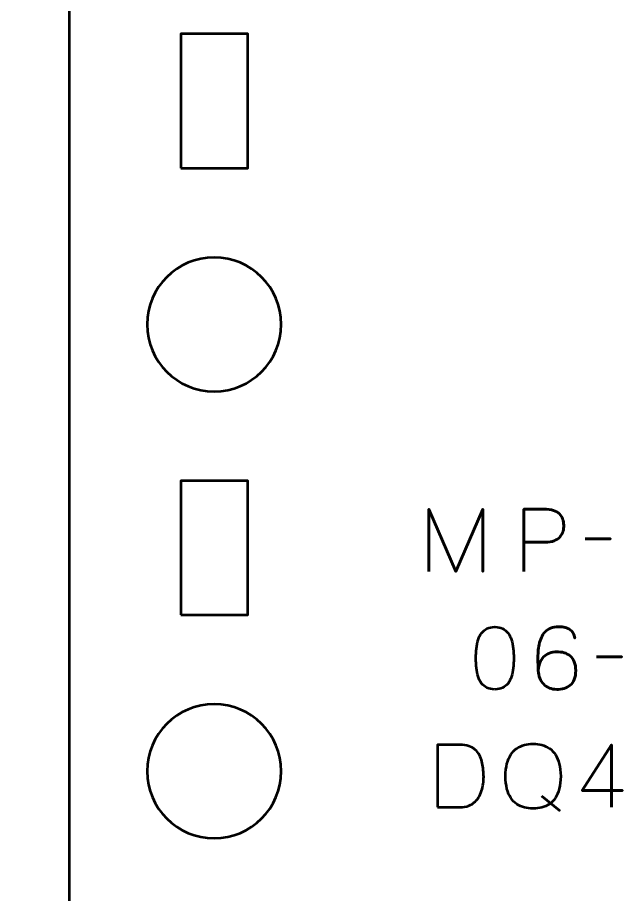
# Model space of a CAD drawing. Header units: centimetres. Extents: x -21 to 0, y -29.7 to 0.
# Drawn here: x -13.381 to -10.654, y -22.202 to -18.276 of the extents above; entities that cross this region are included whole.
import ezdxf

# ---------------------------------------------------------------- set-up
doc = ezdxf.new("R2010")
doc.units = ezdxf.units.CM
doc.header["$MEASUREMENT"] = 0
doc.layers.add('Layer 1', color=7, linetype='Continuous')

msp = doc.modelspace()

# ---------------------------------------------------------------- linework, layer by layer
at = {"layer": 'Layer 1', "color": 22, "lineweight": 53}
msp.add_open_spline([(-21, -29.19991), (-21, -29.19991), (-21, -0.49996), (-21, -0.49996), (-21, -0.49996), (-21, -0.22299), (-20.77691, 0), (-20.49991, 0), (-20.49991, 0), (-20.49991, 0), (-0.5001, 0), (-0.5001, 0), (-0.5001, 0), (-0.22296, 0), (0, -0.22299), (0, -0.49996), (0, -0.49996), (0, -0.49996), (0, -29.19991), (0, -29.19991), (0, -29.19991), (0, -29.47691), (-0.22296, -29.7), (-0.5001, -29.7), (-0.5001, -29.7), (-0.5001, -29.7), (-20.49991, -29.7), (-20.49991, -29.7), (-20.49991, -29.7), (-20.77691, -29.7), (-21, -29.47691), (-21, -29.19991)], degree=3, knots=[0, 0, 0, 0, 0.125, 0.125, 0.125, 0.125, 0.25, 0.25, 0.25, 0.25, 0.375, 0.375, 0.375, 0.375, 0.5, 0.5, 0.5, 0.5, 0.625, 0.625, 0.625, 0.625, 0.75, 0.75, 0.75, 0.75, 0.875, 0.875, 0.875, 0.875, 1, 1, 1, 1], dxfattribs=at)
at = {"layer": 'Layer 1', "color": 114, "lineweight": 53}
msp.add_open_spline([(-13.15006, -25.79993), (-13.15006, -25.79993), (-13.15006, -15.49995), (-13.15006, -15.49995), (-13.15006, -15.49995), (-13.15006, -15.22295), (-12.92697, -14.99999), (-12.64997, -14.99999), (-12.64997, -14.99999), (-12.64997, -14.99999), (-8.3501, -14.99999), (-8.3501, -14.99999), (-8.3501, -14.99999), (-8.07296, -14.99999), (-7.85, -15.22295), (-7.85, -15.49995), (-7.85, -15.49995), (-7.85, -15.49995), (-7.85, -25.79993), (-7.85, -25.79993), (-7.85, -25.79993), (-7.85, -26.07693), (-8.07296, -26.30003), (-8.3501, -26.30003), (-8.3501, -26.30003), (-8.3501, -26.30003), (-12.64997, -26.30003), (-12.64997, -26.30003), (-12.64997, -26.30003), (-12.92697, -26.30003), (-13.15006, -26.07693), (-13.15006, -25.79993)], degree=3, knots=[0, 0, 0, 0, 0.125, 0.125, 0.125, 0.125, 0.25, 0.25, 0.25, 0.25, 0.375, 0.375, 0.375, 0.375, 0.5, 0.5, 0.5, 0.5, 0.625, 0.625, 0.625, 0.625, 0.75, 0.75, 0.75, 0.75, 0.875, 0.875, 0.875, 0.875, 1, 1, 1, 1], dxfattribs=at)
at = {"layer": 'Layer 1', "lineweight": 53}
for points in [[(-12.64997, -18.94997), (-12.64997, -18.94997), (-12.64997, -18.34997), (-12.64997, -18.34997), (-12.64997, -18.34997), (-12.64997, -18.34997), (-12.34996, -18.34997), (-12.34996, -18.34997), (-12.34996, -18.34997), (-12.34996, -18.34997), (-12.34996, -18.94997), (-12.34996, -18.94997), (-12.34996, -18.94997), (-12.34996, -18.94997), (-12.64997, -18.94997), (-12.64997, -18.94997)], [(-12.50003, -19.35002), (-12.33426, -19.35002), (-12.20003, -19.48426), (-12.20003, -19.65003), (-12.20003, -19.65003), (-12.20003, -19.81569), (-12.33426, -19.95003), (-12.50003, -19.95003), (-12.50003, -19.95003), (-12.6657, -19.95003), (-12.80004, -19.81569), (-12.80004, -19.65003), (-12.80004, -19.65003), (-12.80004, -19.48426), (-12.6657, -19.35002), (-12.50003, -19.35002)], [(-12.64997, -20.94994), (-12.64997, -20.94994), (-12.64997, -20.34994), (-12.64997, -20.34994), (-12.64997, -20.34994), (-12.64997, -20.34994), (-12.34996, -20.34994), (-12.34996, -20.34994), (-12.34996, -20.34994), (-12.34996, -20.34994), (-12.34996, -20.94994), (-12.34996, -20.94994), (-12.34996, -20.94994), (-12.34996, -20.94994), (-12.64997, -20.94994), (-12.64997, -20.94994)], [(-12.50003, -21.34999), (-12.33426, -21.34999), (-12.20003, -21.48433), (-12.20003, -21.64999), (-12.20003, -21.64999), (-12.20003, -21.81562), (-12.33426, -21.95), (-12.50003, -21.95), (-12.50003, -21.95), (-12.6657, -21.95), (-12.80004, -21.81562), (-12.80004, -21.64999), (-12.80004, -21.64999), (-12.80004, -21.48433), (-12.6657, -21.34999), (-12.50003, -21.34999)]]:
    msp.add_open_spline(points, degree=3, knots=[0, 0, 0, 0, 0.25, 0.25, 0.25, 0.25, 0.5, 0.5, 0.5, 0.5, 0.75, 0.75, 0.75, 0.75, 1, 1, 1, 1], dxfattribs=at)
at = {"layer": 'Layer 1', "color": 30, "lineweight": 53}
for points, knots in [([(-11.53812, -20.75632), (-11.53812, -20.75632), (-11.53812, -20.47653), (-11.53812, -20.47653), (-11.53812, -20.47653), (-11.53812, -20.47653), (-11.41782, -20.75632), (-11.41782, -20.75632), (-11.41782, -20.75632), (-11.41782, -20.75632), (-11.29713, -20.47653), (-11.29713, -20.47653), (-11.29713, -20.47653), (-11.29713, -20.47653), (-11.29713, -20.75632), (-11.29713, -20.75632), (-11.29713, -20.75632), (-11.29713, -20.75632), (-11.29713, -20.47653), (-11.29713, -20.47653), (-11.29713, -20.47653), (-11.29713, -20.47653), (-11.41782, -20.75632), (-11.41782, -20.75632), (-11.41782, -20.75632), (-11.41782, -20.75632), (-11.53812, -20.47653), (-11.53812, -20.47653), (-11.53812, -20.47653), (-11.53812, -20.47653), (-11.53812, -20.75632), (-11.53812, -20.75632)], [0, 0, 0, 0, 0.125, 0.125, 0.125, 0.125, 0.25, 0.25, 0.25, 0.25, 0.375, 0.375, 0.375, 0.375, 0.5, 0.5, 0.5, 0.5, 0.625, 0.625, 0.625, 0.625, 0.75, 0.75, 0.75, 0.75, 0.875, 0.875, 0.875, 0.875, 1, 1, 1, 1]), ([(-11.11397, -20.75632), (-11.11397, -20.75632), (-11.11397, -20.47653), (-11.11397, -20.47653), (-11.11397, -20.47653), (-11.11397, -20.47653), (-11.02472, -20.47653), (-11.02472, -20.47653), (-11.02472, -20.47653), (-11.00686, -20.47659), (-10.99218, -20.4786), (-10.98061, -20.48248), (-10.98061, -20.48248), (-10.96909, -20.48629), (-10.96004, -20.4916), (-10.95351, -20.49832), (-10.95351, -20.49832), (-10.94697, -20.50499), (-10.94232, -20.51262), (-10.93947, -20.52122), (-10.93947, -20.52122), (-10.93669, -20.52982), (-10.93507, -20.53881), (-10.93469, -20.54832), (-10.93469, -20.54832), (-10.93423, -20.55783), (-10.93533, -20.56714), (-10.93792, -20.5762), (-10.93792, -20.5762), (-10.94057, -20.58525), (-10.94503, -20.59346), (-10.95144, -20.60084), (-10.95144, -20.60084), (-10.95777, -20.60821), (-10.96638, -20.6141), (-10.97718, -20.61843), (-10.97718, -20.61843), (-10.98798, -20.62283), (-11.00137, -20.62503), (-11.01734, -20.62516), (-11.01734, -20.62516), (-11.01734, -20.62516), (-11.11397, -20.62516), (-11.11397, -20.62516), (-11.11397, -20.62516), (-11.11397, -20.62516), (-11.01734, -20.62516), (-11.01734, -20.62516), (-11.01734, -20.62516), (-11.00169, -20.62503), (-10.98843, -20.62283), (-10.9777, -20.61843), (-10.9777, -20.61843), (-10.96689, -20.6141), (-10.95829, -20.60821), (-10.95182, -20.60084), (-10.95182, -20.60084), (-10.94542, -20.59346), (-10.94083, -20.58525), (-10.93811, -20.5762), (-10.93811, -20.5762), (-10.9354, -20.56714), (-10.93423, -20.55783), (-10.93469, -20.54832), (-10.93469, -20.54832), (-10.93507, -20.53881), (-10.93669, -20.52982), (-10.9396, -20.52122), (-10.9396, -20.52122), (-10.94245, -20.51262), (-10.94723, -20.50499), (-10.95376, -20.49832), (-10.95376, -20.49832), (-10.96036, -20.4916), (-10.96942, -20.48629), (-10.98093, -20.48248), (-10.98093, -20.48248), (-10.99251, -20.4786), (-11.00706, -20.47659), (-11.02472, -20.47653), (-11.02472, -20.47653), (-11.02472, -20.47653), (-11.11397, -20.47653), (-11.11397, -20.47653), (-11.11397, -20.47653), (-11.11397, -20.47653), (-11.11397, -20.75632), (-11.11397, -20.75632)], [0, 0, 0, 0, 0.0454545, 0.0454545, 0.0454545, 0.0454545, 0.0909091, 0.0909091, 0.0909091, 0.0909091, 0.1363636, 0.1363636, 0.1363636, 0.1363636, 0.1818182, 0.1818182, 0.1818182, 0.1818182, 0.2272727, 0.2272727, 0.2272727, 0.2272727, 0.2727273, 0.2727273, 0.2727273, 0.2727273, 0.3181818, 0.3181818, 0.3181818, 0.3181818, 0.3636364, 0.3636364, 0.3636364, 0.3636364, 0.4090909, 0.4090909, 0.4090909, 0.4090909, 0.4545455, 0.4545455, 0.4545455, 0.4545455, 0.5, 0.5, 0.5, 0.5, 0.5454545, 0.5454545, 0.5454545, 0.5454545, 0.5909091, 0.5909091, 0.5909091, 0.5909091, 0.6363636, 0.6363636, 0.6363636, 0.6363636, 0.6818182, 0.6818182, 0.6818182, 0.6818182, 0.7272727, 0.7272727, 0.7272727, 0.7272727, 0.7727273, 0.7727273, 0.7727273, 0.7727273, 0.8181818, 0.8181818, 0.8181818, 0.8181818, 0.8636364, 0.8636364, 0.8636364, 0.8636364, 0.9090909, 0.9090909, 0.9090909, 0.9090909, 0.9545455, 0.9545455, 0.9545455, 0.9545455, 1, 1, 1, 1]), ([(-10.83845, -20.61002), (-10.83845, -20.61002), (-10.72552, -20.61002), (-10.72552, -20.61002), (-10.72552, -20.61002), (-10.72552, -20.61002), (-10.83845, -20.61002), (-10.83845, -20.61002)], [0, 0, 0, 0, 0.5, 0.5, 0.5, 0.5, 1, 1, 1, 1]), ([(-11.24338, -21.2837), (-11.2298, -21.28364), (-11.21809, -21.28124), (-11.20833, -21.27659), (-11.20833, -21.27659), (-11.19863, -21.27193), (-11.19054, -21.26527), (-11.18407, -21.25679), (-11.18407, -21.25679), (-11.17767, -21.24826), (-11.17263, -21.23817), (-11.16887, -21.22653), (-11.16887, -21.22653), (-11.16519, -21.21488), (-11.16254, -21.20214), (-11.16105, -21.18817), (-11.16105, -21.18817), (-11.1595, -21.1742), (-11.15872, -21.15952), (-11.15879, -21.144), (-11.15879, -21.144), (-11.15872, -21.12854), (-11.1595, -21.11386), (-11.16105, -21.09995), (-11.16105, -21.09995), (-11.16254, -21.08605), (-11.16519, -21.07324), (-11.16887, -21.0616), (-11.16887, -21.0616), (-11.17263, -21.05002), (-11.17767, -21.03993), (-11.18407, -21.03133), (-11.18407, -21.03133), (-11.19054, -21.02279), (-11.19863, -21.01613), (-11.20833, -21.01148), (-11.20833, -21.01148), (-11.21809, -21.00675), (-11.2298, -21.00436), (-11.24338, -21.0043), (-11.24338, -21.0043), (-11.25696, -21.00436), (-11.26867, -21.00675), (-11.27844, -21.01148), (-11.27844, -21.01148), (-11.28814, -21.01613), (-11.29622, -21.02279), (-11.30269, -21.03133), (-11.30269, -21.03133), (-11.30909, -21.03993), (-11.31414, -21.05002), (-11.31789, -21.0616), (-11.31789, -21.0616), (-11.32158, -21.07324), (-11.32423, -21.08605), (-11.32572, -21.09995), (-11.32572, -21.09995), (-11.32727, -21.11386), (-11.32804, -21.12854), (-11.32798, -21.144), (-11.32798, -21.144), (-11.32804, -21.15952), (-11.32727, -21.1742), (-11.32572, -21.18817), (-11.32572, -21.18817), (-11.32423, -21.20214), (-11.32158, -21.21488), (-11.31789, -21.22653), (-11.31789, -21.22653), (-11.31414, -21.23817), (-11.30909, -21.24826), (-11.30269, -21.25679), (-11.30269, -21.25679), (-11.29622, -21.26527), (-11.28814, -21.27193), (-11.27844, -21.27659), (-11.27844, -21.27659), (-11.26867, -21.28124), (-11.25696, -21.28364), (-11.24338, -21.2837)], [0, 0, 0, 0, 0.05, 0.05, 0.05, 0.05, 0.1, 0.1, 0.1, 0.1, 0.15, 0.15, 0.15, 0.15, 0.2, 0.2, 0.2, 0.2, 0.25, 0.25, 0.25, 0.25, 0.3, 0.3, 0.3, 0.3, 0.35, 0.35, 0.35, 0.35, 0.4, 0.4, 0.4, 0.4, 0.45, 0.45, 0.45, 0.45, 0.5, 0.5, 0.5, 0.5, 0.55, 0.55, 0.55, 0.55, 0.6, 0.6, 0.6, 0.6, 0.65, 0.65, 0.65, 0.65, 0.7, 0.7, 0.7, 0.7, 0.75, 0.75, 0.75, 0.75, 0.8, 0.8, 0.8, 0.8, 0.85, 0.85, 0.85, 0.85, 0.9, 0.9, 0.9, 0.9, 0.95, 0.95, 0.95, 0.95, 1, 1, 1, 1]), ([(-11.24338, -21.2837), (-11.2298, -21.28364), (-11.21809, -21.28124), (-11.20833, -21.27659), (-11.20833, -21.27659), (-11.19863, -21.27193), (-11.19054, -21.26527), (-11.18407, -21.25679), (-11.18407, -21.25679), (-11.17767, -21.24826), (-11.17263, -21.23817), (-11.16887, -21.22653), (-11.16887, -21.22653), (-11.16519, -21.21488), (-11.16254, -21.20214), (-11.16105, -21.18817), (-11.16105, -21.18817), (-11.1595, -21.1742), (-11.15872, -21.15952), (-11.15879, -21.144), (-11.15879, -21.144), (-11.15872, -21.12854), (-11.1595, -21.11386), (-11.16105, -21.09995), (-11.16105, -21.09995), (-11.16254, -21.08605), (-11.16519, -21.07324), (-11.16887, -21.0616), (-11.16887, -21.0616), (-11.17263, -21.05002), (-11.17767, -21.03993), (-11.18407, -21.03133), (-11.18407, -21.03133), (-11.19054, -21.02279), (-11.19863, -21.01613), (-11.20833, -21.01148), (-11.20833, -21.01148), (-11.21809, -21.00675), (-11.2298, -21.00436), (-11.24338, -21.0043), (-11.24338, -21.0043), (-11.25696, -21.00436), (-11.26867, -21.00675), (-11.27844, -21.01148), (-11.27844, -21.01148), (-11.28814, -21.01613), (-11.29622, -21.02279), (-11.30269, -21.03133), (-11.30269, -21.03133), (-11.30909, -21.03993), (-11.31414, -21.05002), (-11.31789, -21.0616), (-11.31789, -21.0616), (-11.32158, -21.07324), (-11.32423, -21.08605), (-11.32572, -21.09995), (-11.32572, -21.09995), (-11.32727, -21.11386), (-11.32804, -21.12854), (-11.32798, -21.144), (-11.32798, -21.144), (-11.32804, -21.15952), (-11.32727, -21.1742), (-11.32572, -21.18817), (-11.32572, -21.18817), (-11.32423, -21.20214), (-11.32158, -21.21488), (-11.31789, -21.22653), (-11.31789, -21.22653), (-11.31414, -21.23817), (-11.30909, -21.24826), (-11.30269, -21.25679), (-11.30269, -21.25679), (-11.29622, -21.26527), (-11.28814, -21.27193), (-11.27844, -21.27659), (-11.27844, -21.27659), (-11.26867, -21.28124), (-11.25696, -21.28364), (-11.24338, -21.2837)], [0, 0, 0, 0, 0.05, 0.05, 0.05, 0.05, 0.1, 0.1, 0.1, 0.1, 0.15, 0.15, 0.15, 0.15, 0.2, 0.2, 0.2, 0.2, 0.25, 0.25, 0.25, 0.25, 0.3, 0.3, 0.3, 0.3, 0.35, 0.35, 0.35, 0.35, 0.4, 0.4, 0.4, 0.4, 0.45, 0.45, 0.45, 0.45, 0.5, 0.5, 0.5, 0.5, 0.55, 0.55, 0.55, 0.55, 0.6, 0.6, 0.6, 0.6, 0.65, 0.65, 0.65, 0.65, 0.7, 0.7, 0.7, 0.7, 0.75, 0.75, 0.75, 0.75, 0.8, 0.8, 0.8, 0.8, 0.85, 0.85, 0.85, 0.85, 0.9, 0.9, 0.9, 0.9, 0.95, 0.95, 0.95, 0.95, 1, 1, 1, 1]), ([(-11.04858, -21.19949), (-11.04852, -21.18681), (-11.04645, -21.17537), (-11.04231, -21.16502), (-11.04231, -21.16502), (-11.03823, -21.15473), (-11.03248, -21.14587), (-11.02504, -21.13844), (-11.02504, -21.13844), (-11.01767, -21.13106), (-11.00893, -21.12537), (-10.99897, -21.12136), (-10.99897, -21.12136), (-10.98901, -21.11735), (-10.97808, -21.11535), (-10.96631, -21.11528), (-10.96631, -21.11528), (-10.95448, -21.11522), (-10.94342, -21.1167), (-10.93313, -21.11968), (-10.93313, -21.11968), (-10.92285, -21.12259), (-10.91386, -21.12738), (-10.90603, -21.13397), (-10.90603, -21.13397), (-10.89821, -21.14051), (-10.89206, -21.14917), (-10.88767, -21.15997), (-10.88767, -21.15997), (-10.88327, -21.17077), (-10.881, -21.1839), (-10.88094, -21.19949), (-10.88094, -21.19949), (-10.881, -21.21508), (-10.88327, -21.22821), (-10.88767, -21.23901), (-10.88767, -21.23901), (-10.89206, -21.24981), (-10.89821, -21.25848), (-10.90603, -21.26501), (-10.90603, -21.26501), (-10.91386, -21.27161), (-10.92285, -21.27639), (-10.93313, -21.2793), (-10.93313, -21.2793), (-10.94342, -21.28228), (-10.95448, -21.28376), (-10.96631, -21.2837), (-10.96631, -21.2837), (-10.97808, -21.28364), (-10.98888, -21.28163), (-10.99878, -21.27762), (-10.99878, -21.27762), (-11.00861, -21.27361), (-11.01715, -21.26792), (-11.02446, -21.26048), (-11.02446, -21.26048), (-11.03176, -21.25311), (-11.03752, -21.24425), (-11.04166, -21.2339), (-11.04166, -21.2339), (-11.04586, -21.22362), (-11.04813, -21.21217), (-11.04858, -21.19949), (-11.04858, -21.19949), (-11.04884, -21.19309), (-11.04916, -21.18546), (-11.04962, -21.1766), (-11.04962, -21.1766), (-11.05007, -21.16767), (-11.05033, -21.15797), (-11.05039, -21.14756), (-11.05039, -21.14756), (-11.05046, -21.13708), (-11.05013, -21.12628), (-11.04929, -21.11522), (-11.04929, -21.11522), (-11.04852, -21.10409), (-11.04696, -21.09316), (-11.0447, -21.08236), (-11.0447, -21.08236), (-11.04244, -21.07163), (-11.0392, -21.06147), (-11.03493, -21.05196), (-11.03493, -21.05196), (-11.03067, -21.04246), (-11.02517, -21.03405), (-11.01838, -21.02674), (-11.01838, -21.02674), (-11.01152, -21.01943), (-11.00318, -21.01367), (-10.99328, -21.00947), (-10.99328, -21.00947), (-10.98339, -21.00533), (-10.97168, -21.0032), (-10.95816, -21.00313), (-10.95816, -21.00313), (-10.94639, -21.0032), (-10.93643, -21.00436), (-10.92815, -21.00663), (-10.92815, -21.00663), (-10.91987, -21.00889), (-10.91308, -21.01193), (-10.90765, -21.01568), (-10.90765, -21.01568), (-10.90228, -21.0195), (-10.89801, -21.02364), (-10.89491, -21.02823), (-10.89491, -21.02823), (-10.8918, -21.03275), (-10.88948, -21.03735), (-10.88805, -21.04194), (-10.88805, -21.04194), (-10.88657, -21.04653), (-10.8856, -21.0508), (-10.88521, -21.05474), (-10.88521, -21.05474), (-10.8856, -21.0508), (-10.88657, -21.04653), (-10.88805, -21.04194), (-10.88805, -21.04194), (-10.88948, -21.03735), (-10.8918, -21.03275), (-10.89491, -21.02823), (-10.89491, -21.02823), (-10.89801, -21.02364), (-10.90228, -21.0195), (-10.90765, -21.01568), (-10.90765, -21.01568), (-10.91308, -21.01193), (-10.91987, -21.00889), (-10.92815, -21.00663), (-10.92815, -21.00663), (-10.93643, -21.00436), (-10.94639, -21.0032), (-10.95816, -21.00313), (-10.95816, -21.00313), (-10.97168, -21.0032), (-10.98339, -21.00533), (-10.99328, -21.00947), (-10.99328, -21.00947), (-11.00318, -21.01367), (-11.01152, -21.01943), (-11.01838, -21.02674), (-11.01838, -21.02674), (-11.02517, -21.03405), (-11.03067, -21.04246), (-11.03493, -21.05196), (-11.03493, -21.05196), (-11.0392, -21.06147), (-11.04244, -21.07163), (-11.0447, -21.08236), (-11.0447, -21.08236), (-11.04696, -21.09316), (-11.04852, -21.10409), (-11.04929, -21.11522), (-11.04929, -21.11522), (-11.05013, -21.12628), (-11.05046, -21.13708), (-11.05039, -21.14756), (-11.05039, -21.14756), (-11.05033, -21.15797), (-11.05007, -21.16767), (-11.04962, -21.1766), (-11.04962, -21.1766), (-11.04916, -21.18546), (-11.04884, -21.19309), (-11.04858, -21.19949), (-11.04858, -21.19949), (-11.04813, -21.21217), (-11.04586, -21.22362), (-11.04166, -21.2339), (-11.04166, -21.2339), (-11.03752, -21.24425), (-11.03176, -21.25311), (-11.02446, -21.26048), (-11.02446, -21.26048), (-11.01715, -21.26792), (-11.00861, -21.27361), (-10.99878, -21.27762), (-10.99878, -21.27762), (-10.98888, -21.28163), (-10.97808, -21.28364), (-10.96631, -21.2837), (-10.96631, -21.2837), (-10.95448, -21.28376), (-10.94342, -21.28228), (-10.93313, -21.2793), (-10.93313, -21.2793), (-10.92285, -21.27639), (-10.91386, -21.27161), (-10.90603, -21.26501), (-10.90603, -21.26501), (-10.89821, -21.25848), (-10.89206, -21.24981), (-10.88767, -21.23901), (-10.88767, -21.23901), (-10.88327, -21.22821), (-10.881, -21.21508), (-10.88094, -21.19949), (-10.88094, -21.19949), (-10.881, -21.1839), (-10.88327, -21.17077), (-10.88767, -21.15997), (-10.88767, -21.15997), (-10.89206, -21.14917), (-10.89821, -21.14051), (-10.90603, -21.13397), (-10.90603, -21.13397), (-10.91386, -21.12738), (-10.92285, -21.12259), (-10.93313, -21.11968), (-10.93313, -21.11968), (-10.94342, -21.1167), (-10.95448, -21.11522), (-10.96631, -21.11528), (-10.96631, -21.11528), (-10.97808, -21.11535), (-10.98901, -21.11735), (-10.99897, -21.12136), (-10.99897, -21.12136), (-11.00893, -21.12537), (-11.01767, -21.13106), (-11.02504, -21.13844), (-11.02504, -21.13844), (-11.03248, -21.14587), (-11.03823, -21.15473), (-11.04231, -21.16502), (-11.04231, -21.16502), (-11.04645, -21.17537), (-11.04852, -21.18681), (-11.04858, -21.19949)], [0, 0, 0, 0, 0.0172414, 0.0172414, 0.0172414, 0.0172414, 0.0344828, 0.0344828, 0.0344828, 0.0344828, 0.0517241, 0.0517241, 0.0517241, 0.0517241, 0.0689655, 0.0689655, 0.0689655, 0.0689655, 0.0862069, 0.0862069, 0.0862069, 0.0862069, 0.1034483, 0.1034483, 0.1034483, 0.1034483, 0.1206897, 0.1206897, 0.1206897, 0.1206897, 0.137931, 0.137931, 0.137931, 0.137931, 0.1551724, 0.1551724, 0.1551724, 0.1551724, 0.1724138, 0.1724138, 0.1724138, 0.1724138, 0.1896552, 0.1896552, 0.1896552, 0.1896552, 0.2068966, 0.2068966, 0.2068966, 0.2068966, 0.2241379, 0.2241379, 0.2241379, 0.2241379, 0.2413793, 0.2413793, 0.2413793, 0.2413793, 0.2586207, 0.2586207, 0.2586207, 0.2586207, 0.2758621, 0.2758621, 0.2758621, 0.2758621, 0.2931034, 0.2931034, 0.2931034, 0.2931034, 0.3103448, 0.3103448, 0.3103448, 0.3103448, 0.3275862, 0.3275862, 0.3275862, 0.3275862, 0.3448276, 0.3448276, 0.3448276, 0.3448276, 0.362069, 0.362069, 0.362069, 0.362069, 0.3793103, 0.3793103, 0.3793103, 0.3793103, 0.3965517, 0.3965517, 0.3965517, 0.3965517, 0.4137931, 0.4137931, 0.4137931, 0.4137931, 0.4310345, 0.4310345, 0.4310345, 0.4310345, 0.4482759, 0.4482759, 0.4482759, 0.4482759, 0.4655172, 0.4655172, 0.4655172, 0.4655172, 0.4827586, 0.4827586, 0.4827586, 0.4827586, 0.5, 0.5, 0.5, 0.5, 0.5172414, 0.5172414, 0.5172414, 0.5172414, 0.5344828, 0.5344828, 0.5344828, 0.5344828, 0.5517241, 0.5517241, 0.5517241, 0.5517241, 0.5689655, 0.5689655, 0.5689655, 0.5689655, 0.5862069, 0.5862069, 0.5862069, 0.5862069, 0.6034483, 0.6034483, 0.6034483, 0.6034483, 0.6206897, 0.6206897, 0.6206897, 0.6206897, 0.637931, 0.637931, 0.637931, 0.637931, 0.6551724, 0.6551724, 0.6551724, 0.6551724, 0.6724138, 0.6724138, 0.6724138, 0.6724138, 0.6896552, 0.6896552, 0.6896552, 0.6896552, 0.7068966, 0.7068966, 0.7068966, 0.7068966, 0.7241379, 0.7241379, 0.7241379, 0.7241379, 0.7413793, 0.7413793, 0.7413793, 0.7413793, 0.7586207, 0.7586207, 0.7586207, 0.7586207, 0.7758621, 0.7758621, 0.7758621, 0.7758621, 0.7931034, 0.7931034, 0.7931034, 0.7931034, 0.8103448, 0.8103448, 0.8103448, 0.8103448, 0.8275862, 0.8275862, 0.8275862, 0.8275862, 0.8448276, 0.8448276, 0.8448276, 0.8448276, 0.862069, 0.862069, 0.862069, 0.862069, 0.8793103, 0.8793103, 0.8793103, 0.8793103, 0.8965517, 0.8965517, 0.8965517, 0.8965517, 0.9137931, 0.9137931, 0.9137931, 0.9137931, 0.9310345, 0.9310345, 0.9310345, 0.9310345, 0.9482759, 0.9482759, 0.9482759, 0.9482759, 0.9655172, 0.9655172, 0.9655172, 0.9655172, 0.9827586, 0.9827586, 0.9827586, 0.9827586, 1, 1, 1, 1]), ([(-10.78819, -21.1374), (-10.78819, -21.1374), (-10.67526, -21.1374), (-10.67526, -21.1374), (-10.67526, -21.1374), (-10.67526, -21.1374), (-10.78819, -21.1374), (-10.78819, -21.1374)], [0, 0, 0, 0, 0.5, 0.5, 0.5, 0.5, 1, 1, 1, 1]), ([(-11.50029, -21.81108), (-11.50029, -21.81108), (-11.50029, -21.53129), (-11.50029, -21.53129), (-11.50029, -21.53129), (-11.50029, -21.53129), (-11.39939, -21.53129), (-11.39939, -21.53129), (-11.39939, -21.53129), (-11.38407, -21.53135), (-11.37081, -21.53336), (-11.35962, -21.5373), (-11.35962, -21.5373), (-11.34849, -21.54125), (-11.33905, -21.54668), (-11.33142, -21.55354), (-11.33142, -21.55354), (-11.32372, -21.56046), (-11.31751, -21.56841), (-11.31266, -21.57734), (-11.31266, -21.57734), (-11.30781, -21.58633), (-11.30406, -21.5959), (-11.30141, -21.60605), (-11.30141, -21.60605), (-11.29876, -21.61614), (-11.29688, -21.62643), (-11.29572, -21.63684), (-11.29572, -21.63684), (-11.29455, -21.64725), (-11.29378, -21.65734), (-11.29345, -21.66711), (-11.29345, -21.66711), (-11.293, -21.67688), (-11.29332, -21.68716), (-11.29436, -21.69796), (-11.29436, -21.69796), (-11.29539, -21.70876), (-11.29733, -21.71956), (-11.30024, -21.7303), (-11.30024, -21.7303), (-11.30309, -21.74104), (-11.30716, -21.75125), (-11.3124, -21.76089), (-11.3124, -21.76089), (-11.31758, -21.77059), (-11.32417, -21.77919), (-11.33207, -21.7867), (-11.33207, -21.7867), (-11.34002, -21.7942), (-11.34953, -21.80015), (-11.36065, -21.80448), (-11.36065, -21.80448), (-11.37178, -21.80882), (-11.38471, -21.81102), (-11.39939, -21.81108), (-11.39939, -21.81108), (-11.39939, -21.81108), (-11.50029, -21.81108), (-11.50029, -21.81108)], [0, 0, 0, 0, 0.0666667, 0.0666667, 0.0666667, 0.0666667, 0.1333333, 0.1333333, 0.1333333, 0.1333333, 0.2, 0.2, 0.2, 0.2, 0.2666667, 0.2666667, 0.2666667, 0.2666667, 0.3333333, 0.3333333, 0.3333333, 0.3333333, 0.4, 0.4, 0.4, 0.4, 0.4666667, 0.4666667, 0.4666667, 0.4666667, 0.5333333, 0.5333333, 0.5333333, 0.5333333, 0.6, 0.6, 0.6, 0.6, 0.6666667, 0.6666667, 0.6666667, 0.6666667, 0.7333333, 0.7333333, 0.7333333, 0.7333333, 0.8, 0.8, 0.8, 0.8, 0.8666667, 0.8666667, 0.8666667, 0.8666667, 0.9333333, 0.9333333, 0.9333333, 0.9333333, 1, 1, 1, 1]), ([(-11.50029, -21.81108), (-11.50029, -21.81108), (-11.50029, -21.53129), (-11.50029, -21.53129), (-11.50029, -21.53129), (-11.50029, -21.53129), (-11.39939, -21.53129), (-11.39939, -21.53129), (-11.39939, -21.53129), (-11.38407, -21.53135), (-11.37081, -21.53336), (-11.35962, -21.5373), (-11.35962, -21.5373), (-11.34849, -21.54125), (-11.33905, -21.54668), (-11.33142, -21.55354), (-11.33142, -21.55354), (-11.32372, -21.56046), (-11.31751, -21.56841), (-11.31266, -21.57734), (-11.31266, -21.57734), (-11.30781, -21.58633), (-11.30406, -21.5959), (-11.30141, -21.60605), (-11.30141, -21.60605), (-11.29876, -21.61614), (-11.29688, -21.62643), (-11.29572, -21.63684), (-11.29572, -21.63684), (-11.29455, -21.64725), (-11.29378, -21.65734), (-11.29345, -21.66711), (-11.29345, -21.66711), (-11.293, -21.67688), (-11.29332, -21.68716), (-11.29436, -21.69796), (-11.29436, -21.69796), (-11.29539, -21.70876), (-11.29733, -21.71956), (-11.30024, -21.7303), (-11.30024, -21.7303), (-11.30309, -21.74104), (-11.30716, -21.75125), (-11.3124, -21.76089), (-11.3124, -21.76089), (-11.31758, -21.77059), (-11.32417, -21.77919), (-11.33207, -21.7867), (-11.33207, -21.7867), (-11.34002, -21.7942), (-11.34953, -21.80015), (-11.36065, -21.80448), (-11.36065, -21.80448), (-11.37178, -21.80882), (-11.38471, -21.81102), (-11.39939, -21.81108), (-11.39939, -21.81108), (-11.39939, -21.81108), (-11.50029, -21.81108), (-11.50029, -21.81108)], [0, 0, 0, 0, 0.0666667, 0.0666667, 0.0666667, 0.0666667, 0.1333333, 0.1333333, 0.1333333, 0.1333333, 0.2, 0.2, 0.2, 0.2, 0.2666667, 0.2666667, 0.2666667, 0.2666667, 0.3333333, 0.3333333, 0.3333333, 0.3333333, 0.4, 0.4, 0.4, 0.4, 0.4666667, 0.4666667, 0.4666667, 0.4666667, 0.5333333, 0.5333333, 0.5333333, 0.5333333, 0.6, 0.6, 0.6, 0.6, 0.6666667, 0.6666667, 0.6666667, 0.6666667, 0.7333333, 0.7333333, 0.7333333, 0.7333333, 0.8, 0.8, 0.8, 0.8, 0.8666667, 0.8666667, 0.8666667, 0.8666667, 0.9333333, 0.9333333, 0.9333333, 0.9333333, 1, 1, 1, 1]), ([(-11.07187, -21.8169), (-11.05822, -21.81697), (-11.04528, -21.81535), (-11.03293, -21.81218), (-11.03293, -21.81218), (-11.02064, -21.80895), (-11.00939, -21.8039), (-10.99911, -21.79692), (-10.99911, -21.79692), (-10.98882, -21.78993), (-10.9799, -21.78081), (-10.97233, -21.76956), (-10.97233, -21.76956), (-10.96476, -21.75824), (-10.95894, -21.74459), (-10.9548, -21.72849), (-10.9548, -21.72849), (-10.9506, -21.71238), (-10.94853, -21.69363), (-10.94846, -21.67215), (-10.94846, -21.67215), (-10.94853, -21.65088), (-10.9506, -21.63218), (-10.9548, -21.61614), (-10.9548, -21.61614), (-10.95894, -21.60004), (-10.96476, -21.58639), (-10.97233, -21.57507), (-10.97233, -21.57507), (-10.9799, -21.56382), (-10.98882, -21.55464), (-10.99911, -21.54765), (-10.99911, -21.54765), (-11.00939, -21.5406), (-11.02064, -21.53549), (-11.03293, -21.53219), (-11.03293, -21.53219), (-11.04528, -21.52896), (-11.05822, -21.52734), (-11.07187, -21.52741), (-11.07187, -21.52741), (-11.08551, -21.52734), (-11.09845, -21.52896), (-11.1108, -21.53219), (-11.1108, -21.53219), (-11.12309, -21.53549), (-11.13434, -21.5406), (-11.14463, -21.54765), (-11.14463, -21.54765), (-11.15491, -21.55464), (-11.16384, -21.56382), (-11.1714, -21.57507), (-11.1714, -21.57507), (-11.17897, -21.58639), (-11.18479, -21.60004), (-11.18893, -21.61614), (-11.18893, -21.61614), (-11.19314, -21.63218), (-11.1952, -21.65088), (-11.19527, -21.67215), (-11.19527, -21.67215), (-11.1952, -21.69363), (-11.19314, -21.71238), (-11.18893, -21.72849), (-11.18893, -21.72849), (-11.18479, -21.74459), (-11.17897, -21.75824), (-11.1714, -21.76956), (-11.1714, -21.76956), (-11.16384, -21.78081), (-11.15491, -21.78993), (-11.14463, -21.79692), (-11.14463, -21.79692), (-11.13434, -21.8039), (-11.12309, -21.80895), (-11.1108, -21.81218), (-11.1108, -21.81218), (-11.09845, -21.81535), (-11.08551, -21.81697), (-11.07187, -21.8169)], [0, 0, 0, 0, 0.05, 0.05, 0.05, 0.05, 0.1, 0.1, 0.1, 0.1, 0.15, 0.15, 0.15, 0.15, 0.2, 0.2, 0.2, 0.2, 0.25, 0.25, 0.25, 0.25, 0.3, 0.3, 0.3, 0.3, 0.35, 0.35, 0.35, 0.35, 0.4, 0.4, 0.4, 0.4, 0.45, 0.45, 0.45, 0.45, 0.5, 0.5, 0.5, 0.5, 0.55, 0.55, 0.55, 0.55, 0.6, 0.6, 0.6, 0.6, 0.65, 0.65, 0.65, 0.65, 0.7, 0.7, 0.7, 0.7, 0.75, 0.75, 0.75, 0.75, 0.8, 0.8, 0.8, 0.8, 0.85, 0.85, 0.85, 0.85, 0.9, 0.9, 0.9, 0.9, 0.95, 0.95, 0.95, 0.95, 1, 1, 1, 1]), ([(-11.07187, -21.8169), (-11.05822, -21.81697), (-11.04528, -21.81535), (-11.03293, -21.81218), (-11.03293, -21.81218), (-11.02064, -21.80895), (-11.00939, -21.8039), (-10.99911, -21.79692), (-10.99911, -21.79692), (-10.98882, -21.78993), (-10.9799, -21.78081), (-10.97233, -21.76956), (-10.97233, -21.76956), (-10.96476, -21.75824), (-10.95894, -21.74459), (-10.9548, -21.72849), (-10.9548, -21.72849), (-10.9506, -21.71238), (-10.94853, -21.69363), (-10.94846, -21.67215), (-10.94846, -21.67215), (-10.94853, -21.65088), (-10.9506, -21.63218), (-10.9548, -21.61614), (-10.9548, -21.61614), (-10.95894, -21.60004), (-10.96476, -21.58639), (-10.97233, -21.57507), (-10.97233, -21.57507), (-10.9799, -21.56382), (-10.98882, -21.55464), (-10.99911, -21.54765), (-10.99911, -21.54765), (-11.00939, -21.5406), (-11.02064, -21.53549), (-11.03293, -21.53219), (-11.03293, -21.53219), (-11.04528, -21.52896), (-11.05822, -21.52734), (-11.07187, -21.52741), (-11.07187, -21.52741), (-11.08551, -21.52734), (-11.09845, -21.52896), (-11.1108, -21.53219), (-11.1108, -21.53219), (-11.12309, -21.53549), (-11.13434, -21.5406), (-11.14463, -21.54765), (-11.14463, -21.54765), (-11.15491, -21.55464), (-11.16384, -21.56382), (-11.1714, -21.57507), (-11.1714, -21.57507), (-11.17897, -21.58639), (-11.18479, -21.60004), (-11.18893, -21.61614), (-11.18893, -21.61614), (-11.19314, -21.63218), (-11.1952, -21.65088), (-11.19527, -21.67215), (-11.19527, -21.67215), (-11.1952, -21.69363), (-11.19314, -21.71238), (-11.18893, -21.72849), (-11.18893, -21.72849), (-11.18479, -21.74459), (-11.17897, -21.75824), (-11.1714, -21.76956), (-11.1714, -21.76956), (-11.16384, -21.78081), (-11.15491, -21.78993), (-11.14463, -21.79692), (-11.14463, -21.79692), (-11.13434, -21.8039), (-11.12309, -21.80895), (-11.1108, -21.81218), (-11.1108, -21.81218), (-11.09845, -21.81535), (-11.08551, -21.81697), (-11.07187, -21.8169)], [0, 0, 0, 0, 0.05, 0.05, 0.05, 0.05, 0.1, 0.1, 0.1, 0.1, 0.15, 0.15, 0.15, 0.15, 0.2, 0.2, 0.2, 0.2, 0.25, 0.25, 0.25, 0.25, 0.3, 0.3, 0.3, 0.3, 0.35, 0.35, 0.35, 0.35, 0.4, 0.4, 0.4, 0.4, 0.45, 0.45, 0.45, 0.45, 0.5, 0.5, 0.5, 0.5, 0.55, 0.55, 0.55, 0.55, 0.6, 0.6, 0.6, 0.6, 0.65, 0.65, 0.65, 0.65, 0.7, 0.7, 0.7, 0.7, 0.75, 0.75, 0.75, 0.75, 0.8, 0.8, 0.8, 0.8, 0.85, 0.85, 0.85, 0.85, 0.9, 0.9, 0.9, 0.9, 0.95, 0.95, 0.95, 0.95, 1, 1, 1, 1]), ([(-10.72067, -21.81108), (-10.72067, -21.81108), (-10.72067, -21.53129), (-10.72067, -21.53129), (-10.72067, -21.53129), (-10.72067, -21.53129), (-10.85261, -21.73657), (-10.85261, -21.73657), (-10.85261, -21.73657), (-10.85261, -21.73657), (-10.671, -21.73657), (-10.671, -21.73657), (-10.671, -21.73657), (-10.671, -21.73657), (-10.85261, -21.73657), (-10.85261, -21.73657), (-10.85261, -21.73657), (-10.85261, -21.73657), (-10.72067, -21.53129), (-10.72067, -21.53129), (-10.72067, -21.53129), (-10.72067, -21.53129), (-10.72067, -21.81108), (-10.72067, -21.81108)], [0, 0, 0, 0, 0.1666667, 0.1666667, 0.1666667, 0.1666667, 0.3333333, 0.3333333, 0.3333333, 0.3333333, 0.5, 0.5, 0.5, 0.5, 0.6666667, 0.6666667, 0.6666667, 0.6666667, 0.8333333, 0.8333333, 0.8333333, 0.8333333, 1, 1, 1, 1]), ([(-11.03306, -21.76102), (-11.03306, -21.76102), (-10.9539, -21.82621), (-10.9539, -21.82621), (-10.9539, -21.82621), (-10.9539, -21.82621), (-11.03306, -21.76102), (-11.03306, -21.76102)], [0, 0, 0, 0, 0.5, 0.5, 0.5, 0.5, 1, 1, 1, 1])]:
    msp.add_open_spline(points, degree=3, knots=knots, dxfattribs=at)

doc.saveas('drawing.dxf')
